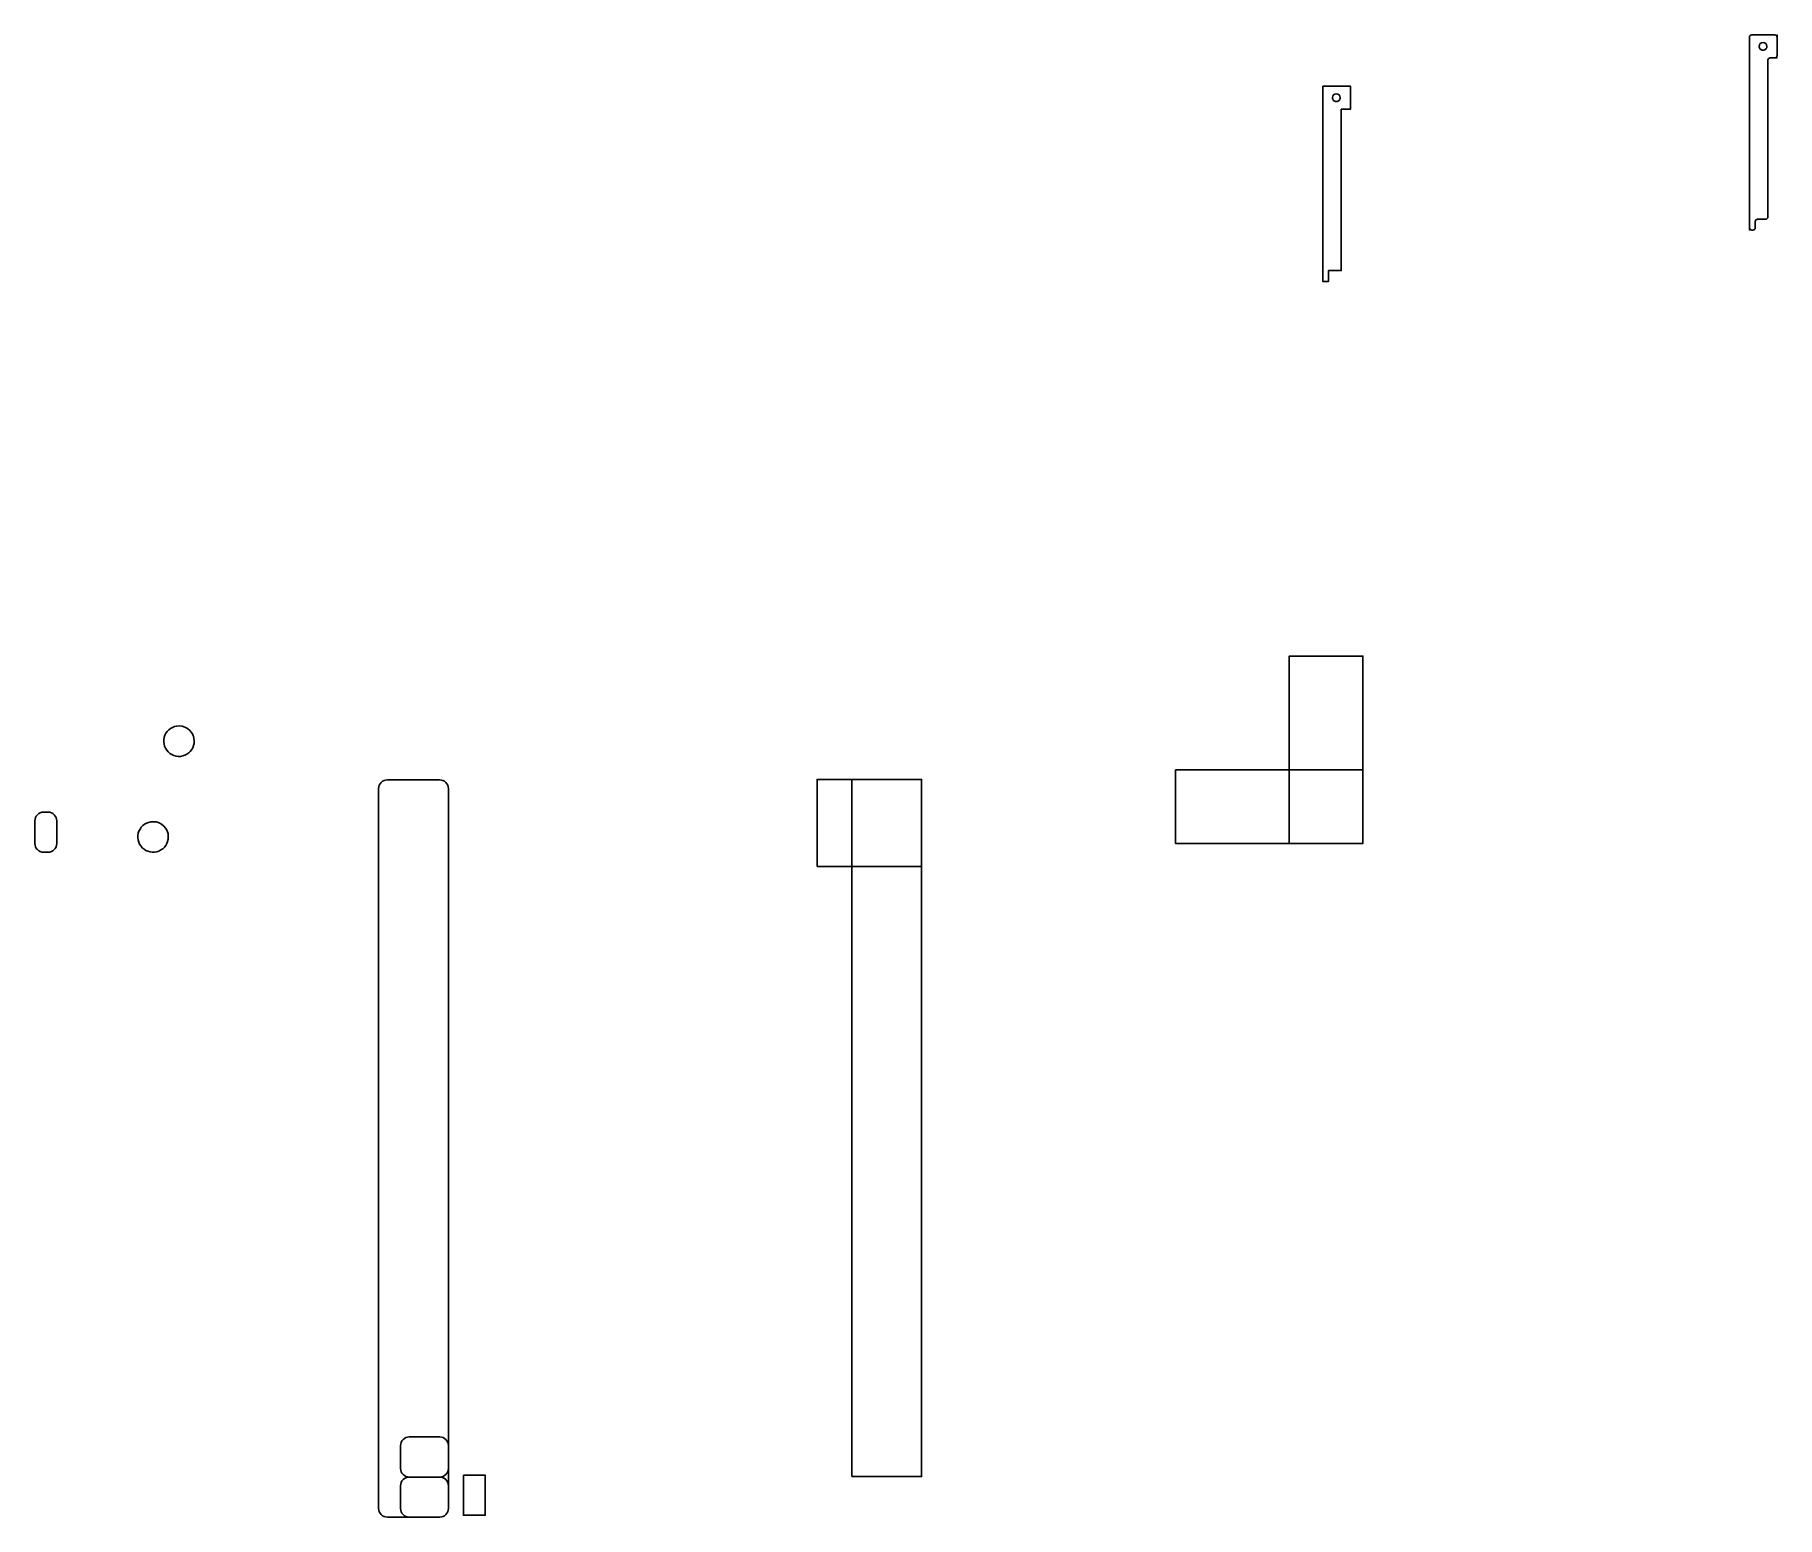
# Model space of a CAD drawing. Extents: x -670 to 85, y -440 to 203.
import ezdxf

# ---------------------------------------------------------------- set-up
doc = ezdxf.new("R2010")
doc.units = 0
doc.layers.add('Camada_1', color=7, linetype='CONTINUOUS')

msp = doc.modelspace()

# ---------------------------------------------------------------- linework, layer by layer
at = {"layer": 'Camada_1', "color": 7}
for points in [[(73.492671, 201.878676), (73.492671, 192.878707), (73.492671, 122.878848), (73.492671, 118.173191), (73.493187, 118.173191), (73.493187, 119.147292)], [(84.518353, 202.878613), (81.4927, 202.878613), (74.493127, 202.878613), (74.493127, 202.878613)], [(85.492454, 193.852808), (85.492454, 202.878613), (85.491938, 202.878613), (85.491938, 201.904513)], [(81.4927, 123.878785), (81.4927, 191.87877)], [(82.493156, 192.878707), (85.492454, 192.878707), (85.492454, 192.879226), (84.518353, 192.879226)], [(75.998461, 119.173131), (75.998461, 121.878908)], [(76.998916, 122.878848), (80.492244, 122.878848)], [(74.466772, 118.173191), (74.998005, 118.173191)], [(-517.224454, -120.21377), (-494.547288, -120.21377)], [(-521.003981, -436.182266), (-521.003981, -123.993298)], [(-490.767761, -123.993298), (-490.767761, -436.182266)], [(-666.31355, -134.20868), (-664.386672, -134.20868)], [(-670.093077, -147.814979), (-670.093077, -137.988208)], [(-660.607144, -137.988208), (-660.607144, -147.814979)], [(-664.386672, -151.594507), (-666.31355, -151.594507)], [(-507.738482, -405.19011), (-494.52389, -405.19011)], [(-511.518009, -418.796409), (-511.518009, -408.969638)], [(-490.744362, -408.969638), (-490.744362, -418.796409)], [(-507.738482, -422.575937), (-494.52389, -422.575937)], [(-494.52389, -422.575937), (-507.738482, -422.575937)], [(-511.518009, -436.182236), (-511.518009, -426.355465)], [(-490.744362, -426.355465), (-490.744362, -436.182236)], [(-494.547288, -439.961794), (-517.224454, -439.961794)], [(-494.52389, -439.961763), (-507.738482, -439.961763)]]:
    msp.add_lwpolyline(points, dxfattribs=at)
for points in [[(79.38895, 199.563056)], [(-111.54839, 180.63693), (-111.54839, 170.63703), (-111.54839, 100.63717), (-111.54839, 95.93151), (-109.0426, 95.93151), (-109.0426, 100.63717), (-103.54836, 100.63717), (-103.54836, 170.63703), (-99.548606, 170.63703), (-99.548606, 180.63693), (-103.54836, 180.63693)], [(-105.65211, 177.32138)], [(-126.132302, -147.81018), (-126.132302, -66.538643), (-94.179393, -66.538643), (-94.179393, -147.81018)], [(-607.573417, -96.817587)], [(-330.884009, -157.820334), (-330.884009, -120.025058), (-285.529678, -120.025058), (-285.529678, -157.820334)], [(-175.450927, -115.85726), (-94.17939, -115.85726), (-94.17939, -147.81017), (-175.450927, -147.81017)], [(-490.767761, -123.993298)], [(-666.31355, -134.20868)], [(-618.820346, -138.353613)], [(-507.738482, -405.19011)], [(-507.738482, -422.575937)], [(-484.227099, -421.777776), (-474.741166, -421.777776), (-474.741166, -439.163603), (-484.227099, -439.163603)]]:
    msp.add_lwpolyline(points, close=True, dxfattribs=at)
at = {"layer": 'Camada_1', "color": 5}
msp.add_lwpolyline([(-315.765899, -422.387263), (-315.765899, -120.025058), (-285.529678, -120.025058), (-285.529678, -422.387263)], close=True, dxfattribs=at)
at = {"layer": 'Camada_1', "color": 7}
for points in [[(74.493127, 202.878613), (73.939127, 202.878613), (73.492671, 202.432676), (73.492671, 201.878676)], [(78.196462, 196.684213), (77.880227, 197.000545), (77.702629, 197.42956), (77.70275, 197.876853)], [(77.70275, 197.876853), (77.702784, 198.808102), (78.457701, 199.563021), (79.38895, 199.563056)], [(79.38895, 196.190134), (78.941658, 196.190151), (78.512697, 196.36788), (78.196462, 196.684213)], [(79.38895, 199.563056), (80.320201, 199.563023), (81.07512, 198.808103), (81.075153, 197.876853)], [(80.581441, 196.684212), (80.265205, 196.367879), (79.836244, 196.19015), (79.38895, 196.190134)], [(81.075153, 197.876853), (81.075274, 197.42956), (80.897676, 197.000544), (80.581441, 196.684212)], [(85.491938, 201.904513), (85.478518, 202.437865), (85.05169, 202.86518), (84.518353, 202.878613)], [(81.4927, 191.87877), (81.4927, 192.432768), (81.939155, 192.878707), (82.493156, 192.878707)], [(84.518353, 192.879226), (85.051706, 192.892646), (85.479018, 193.319471), (85.492454, 193.852808)], [(-106.844599, 174.442529), (-107.160834, 174.758862), (-107.338431, 175.187877), (-107.33831, 175.63517)], [(-107.33831, 175.63517), (-107.338281, 176.566422), (-106.583362, 177.321345), (-105.65211, 177.32138)], [(-105.65211, 173.94845), (-106.099403, 173.948467), (-106.528364, 174.126196), (-106.844599, 174.442529)], [(-105.65211, 177.32138), (-104.720858, 177.321345), (-103.965939, 176.566422), (-103.96591, 175.63517)], [(-104.459621, 174.442529), (-104.775856, 174.126196), (-105.204817, 173.948467), (-105.65211, 173.94845)], [(-103.96591, 175.63517), (-103.965789, 175.187877), (-104.143386, 174.758862), (-104.459621, 174.442529)], [(75.998461, 121.878908), (75.998461, 122.432909), (76.444916, 122.878848), (76.998916, 122.878848)], [(80.492244, 122.878848), (81.046242, 122.878848), (81.4927, 123.324788), (81.4927, 123.878785)], [(73.493187, 119.147292), (73.506607, 118.61394), (73.933435, 118.186627), (74.466772, 118.173191)], [(74.998005, 118.173191), (75.552005, 118.173191), (75.998461, 118.619131), (75.998461, 119.173131)], [(-607.573417, -96.817587), (-610.248601, -96.817587), (-612.660368, -98.429079), (-613.684117, -100.900626)], [(-600.959244, -103.431761), (-600.959244, -99.778854), (-603.92051, -96.817587), (-607.573417, -96.817587)], [(-613.684117, -100.900626), (-614.707865, -103.372173), (-614.141984, -106.217047), (-612.250344, -108.108687)], [(-605.042283, -109.54246), (-602.570736, -108.518712), (-600.959244, -106.106944), (-600.959244, -103.431761)], [(-612.250344, -108.108687), (-610.358704, -110.000328), (-607.51383, -110.566208), (-605.042283, -109.54246)], [(-519.896983, -121.320768), (-519.188184, -120.611969), (-518.226847, -120.21377), (-517.224454, -120.21377)], [(-494.547288, -120.21377), (-493.544895, -120.21377), (-492.583558, -120.611969), (-491.874759, -121.320768)], [(-521.003981, -123.993298), (-521.003981, -122.990905), (-520.605782, -122.029567), (-519.896983, -121.320768)], [(-491.874759, -121.320768), (-491.16596, -122.029567), (-490.767761, -122.990905), (-490.767761, -123.993298)], [(-670.093077, -137.988208), (-670.093077, -136.985815), (-669.694878, -136.024477), (-668.986079, -135.315678)], [(-668.986079, -135.315678), (-668.27728, -134.606879), (-667.315943, -134.20868), (-666.31355, -134.20868)], [(-664.386672, -134.20868), (-663.384279, -134.20868), (-662.422941, -134.606879), (-661.714142, -135.315678)], [(-661.714142, -135.315678), (-661.005344, -136.024477), (-660.607144, -136.985815), (-660.607144, -137.988208)], [(-624.931046, -142.436651), (-625.954794, -144.908198), (-625.388913, -147.753072), (-623.497273, -149.644713)], [(-618.820346, -138.353613), (-621.49553, -138.353613), (-623.907297, -139.965104), (-624.931046, -142.436651)], [(-612.206173, -144.967786), (-612.206173, -141.314879), (-615.167439, -138.353613), (-618.820346, -138.353613)], [(-668.986079, -150.487509), (-669.694878, -149.77871), (-670.093077, -148.817372), (-670.093077, -147.814979)], [(-666.31355, -151.594507), (-667.315943, -151.594507), (-668.27728, -151.196308), (-668.986079, -150.487509)], [(-661.714142, -150.487509), (-662.422941, -151.196308), (-663.384279, -151.594507), (-664.386672, -151.594507)], [(-660.607144, -147.814979), (-660.607144, -148.817372), (-661.005344, -149.77871), (-661.714142, -150.487509)], [(-623.497273, -149.644713), (-621.605633, -151.536353), (-618.760759, -152.102233), (-616.289212, -151.078485)], [(-616.289212, -151.078485), (-613.817665, -150.054737), (-612.206173, -147.642969), (-612.206173, -144.967786)], [(-511.518009, -408.969638), (-511.518009, -407.967245), (-511.11981, -407.005907), (-510.411011, -406.297108)], [(-510.411011, -406.297108), (-509.702213, -405.588309), (-508.740875, -405.19011), (-507.738482, -405.19011)], [(-494.52389, -405.19011), (-493.521497, -405.19011), (-492.560159, -405.588309), (-491.85136, -406.297108)], [(-491.85136, -406.297108), (-491.142561, -407.005907), (-490.744362, -407.967245), (-490.744362, -408.969638)], [(-510.411011, -421.468939), (-511.11981, -420.76014), (-511.518009, -419.798802), (-511.518009, -418.796409)], [(-507.738482, -422.575937), (-508.740875, -422.575937), (-509.702213, -422.177738), (-510.411011, -421.468939)], [(-510.411011, -423.682935), (-509.702213, -422.974136), (-508.740875, -422.575937), (-507.738482, -422.575937)], [(-491.85136, -421.468939), (-492.560159, -422.177738), (-493.521497, -422.575937), (-494.52389, -422.575937)], [(-494.52389, -422.575937), (-493.521497, -422.575937), (-492.560159, -422.974136), (-491.85136, -423.682935)], [(-490.744362, -418.796409), (-490.744362, -419.798802), (-491.142561, -420.76014), (-491.85136, -421.468939)], [(-511.518009, -426.355465), (-511.518009, -425.353072), (-511.11981, -424.391734), (-510.411011, -423.682935)], [(-491.85136, -423.682935), (-491.142561, -424.391734), (-490.744362, -425.353072), (-490.744362, -426.355465)], [(-519.896983, -438.854796), (-520.605782, -438.145997), (-521.003981, -437.184659), (-521.003981, -436.182266)], [(-510.411011, -438.854765), (-511.11981, -438.145966), (-511.518009, -437.184629), (-511.518009, -436.182236)], [(-490.767761, -436.182266), (-490.767761, -437.184659), (-491.16596, -438.145997), (-491.874759, -438.854796)], [(-490.744362, -436.182236), (-490.744362, -437.184629), (-491.142561, -438.145966), (-491.85136, -438.854765)], [(-517.224454, -439.961794), (-518.226847, -439.961794), (-519.188184, -439.563595), (-519.896983, -438.854796)], [(-507.738482, -439.961763), (-508.740875, -439.961763), (-509.702213, -439.563564), (-510.411011, -438.854765)], [(-491.874759, -438.854796), (-492.583558, -439.563595), (-493.544895, -439.961794), (-494.547288, -439.961794)], [(-491.85136, -438.854765), (-492.560159, -439.563564), (-493.521497, -439.961763), (-494.52389, -439.961763)]]:
    msp.add_open_spline(points, degree=3, dxfattribs=at)

doc.saveas('drawing.dxf')
